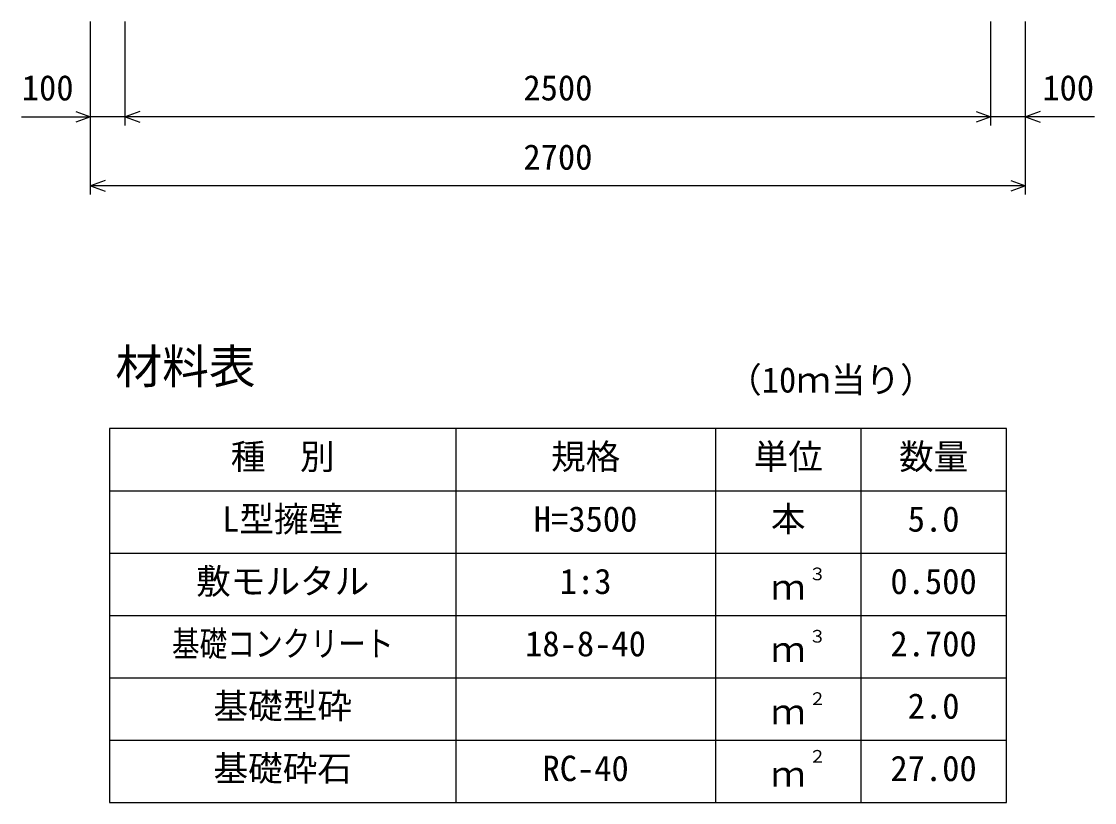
# Model space of a CAD drawing. Units: millimetres, scale not verified. Extents: x -67200 to 67200, y -23760 to 23760.
# Drawn here: x 16602 to 19701, y -17041 to -14786 of the extents above; entities that cross this region are included whole.
import ezdxf
from ezdxf.enums import TextEntityAlignment as Align

# ---------------------------------------------------------------- set-up
doc = ezdxf.new("R2010")
doc.units = ezdxf.units.MM
doc.header["$LTSCALE"] = 80
for name, color, linetype, lineweight in [('0-1_DIM', 7, 'Continuous', 25), ('0-4_HYO', 3, 'Continuous', 25), ('0-5_HYO2', 4, 'Continuous', 25), ('0-8_TXT', 7, 'Continuous', 25)]:
    doc.layers.add(name, color=color, linetype=linetype, lineweight=lineweight)
doc.styles.add('ＭＳ ゴシック', font='')
doc.styles.get('ＭＳ ゴシック').set_extended_font_data('MS Gothic')

msp = doc.modelspace()

# ---------------------------------------------------------------- linework, layer by layer
at = {"layer": '0-1_DIM'}
for p, q in [((16801.39, -15285.62), (16801.39, -14785.62)), ((16901.39, -15085.62), (16901.39, -14785.62)), ((19401.39, -15085.62), (19401.39, -14785.62)), ((19401.39, -15085.62), (19401.39, -14785.62)), ((19501.39, -15285.62), (19501.39, -14785.62)), ((16601.84, -15060.62), (16801.39, -15060.62)), ((16901.39, -15060.62), (16801.39, -15060.62)), ((19401.39, -15060.62), (16901.39, -15060.62)), ((19501.39, -15060.62), (19401.39, -15060.62)), ((19700.93, -15060.62), (19501.39, -15060.62)), ((19501.39, -15260.62), (16801.39, -15260.62))]:
    msp.add_line(p, q, dxfattribs=at)
for points in [[(16759.1, -15045.23), (16801.39, -15060.62), (16759.1, -15076.01)], [(16943.67, -15045.23), (16901.39, -15060.62), (16943.67, -15076.01)], [(19359.1, -15045.23), (19401.39, -15060.62), (19359.1, -15076.01)], [(19543.67, -15045.23), (19501.39, -15060.62), (19543.67, -15076.01)], [(16843.67, -15245.23), (16801.39, -15260.62), (16843.67, -15276.01)], [(19459.1, -15245.23), (19501.39, -15260.62), (19459.1, -15276.01)]]:
    msp.add_lwpolyline(points, dxfattribs=at)
at = {"layer": '0-4_HYO'}
for p, q in [((17856.39, -15960.62), (17856.39, -17040.62)), ((18606.39, -15960.62), (18606.39, -17040.62)), ((19026.39, -15960.62), (19026.39, -17040.62)), ((16856.39, -16140.62), (19446.39, -16140.62))]:
    msp.add_line(p, q, dxfattribs=at)
msp.add_lwpolyline([(16856.39, -17040.62), (19446.39, -17040.62), (19446.39, -15960.62), (16856.39, -15960.62)], close=True, dxfattribs=at)
at = {"layer": '0-5_HYO2'}
for p, q in [((16856.39, -16320.62), (19446.39, -16320.62)), ((16856.39, -16500.62), (19446.39, -16500.62)), ((16856.39, -16680.62), (19446.39, -16680.62)), ((16856.39, -16860.62), (19446.39, -16860.62))]:
    msp.add_line(p, q, dxfattribs=at)

# ---------------------------------------------------------------- texts
at = {"layer": '0-1_DIM', "style": 'ＭＳ ゴシック'}
for s, p in [('100', (16602.75, -15035.62)), ('2500', (18051.39, -15035.62)), ('100', (19550.03, -15035.62)), ('2700', (18051.39, -15235.62))]:
    msp.add_text(s, height=73.31, dxfattribs=at).set_placement(p, align=Align.BOTTOM_LEFT)
at = {"layer": '0-8_TXT', "style": 'ＭＳ ゴシック'}
for s, height, p in [('材料表', 98.97, (16873.05, -15860.62)), ('（10ｍ当り）', 73.31, (18639.72, -15878.95)), ('種\u3000別', 73.31, (17206.39, -16100.62)), ('規格', 73.31, (18131.39, -16100.62)), ('単位', 73.31, (18716.39, -16100.62)), ('数量', 73.31, (19136.39, -16100.62)), ('L型擁壁', 73.31, (17181.39, -16280.62)), ('本', 73.31, (18766.39, -16280.62)), ('H=3500', 73.31, (18081.39, -16280.62)), ('5.0', 73.31, (19161.39, -16280.62)), ('敷モルタル', 73.31, (17106.39, -16460.62)), ('３', 36.66, (18875.62, -16410)), ('1:3', 73.31, (18156.39, -16460.62)), ('0.500', 73.31, (19111.39, -16460.62)), ('ｍ', 73.31, (18766.39, -16477.28)), ('18-8-40', 73.31, (18056.39, -16640.62)), ('３', 36.66, (18875.62, -16590)), ('2.700', 73.31, (19111.39, -16640.62)), ('ｍ', 73.31, (18766.39, -16657.28)), ('基礎型砕', 73.31, (17156.39, -16820.62)), ('２', 36.66, (18875.62, -16770)), ('2.0', 73.31, (19161.39, -16820.62)), ('ｍ', 73.31, (18766.39, -16837.28)), ('２', 36.66, (18875.62, -16936.67)), ('基礎砕石', 73.31, (17156.39, -17000.62)), ('RC-40', 73.31, (18106.39, -17000.62)), ('27.00', 73.31, (19111.39, -17000.62)), ('ｍ', 73.31, (18766.39, -17017.28))]:
    msp.add_text(s, height=height, dxfattribs=at).set_placement(p, align=Align.BOTTOM_LEFT)
at = {"layer": '0-8_TXT', "style": 'ＭＳ ゴシック', "width": 0.8}
msp.add_text('基礎コンクリート', height=73.31, dxfattribs=at).set_placement((17036.39, -16640.62), align=Align.BOTTOM_LEFT)

doc.saveas('drawing.dxf')
